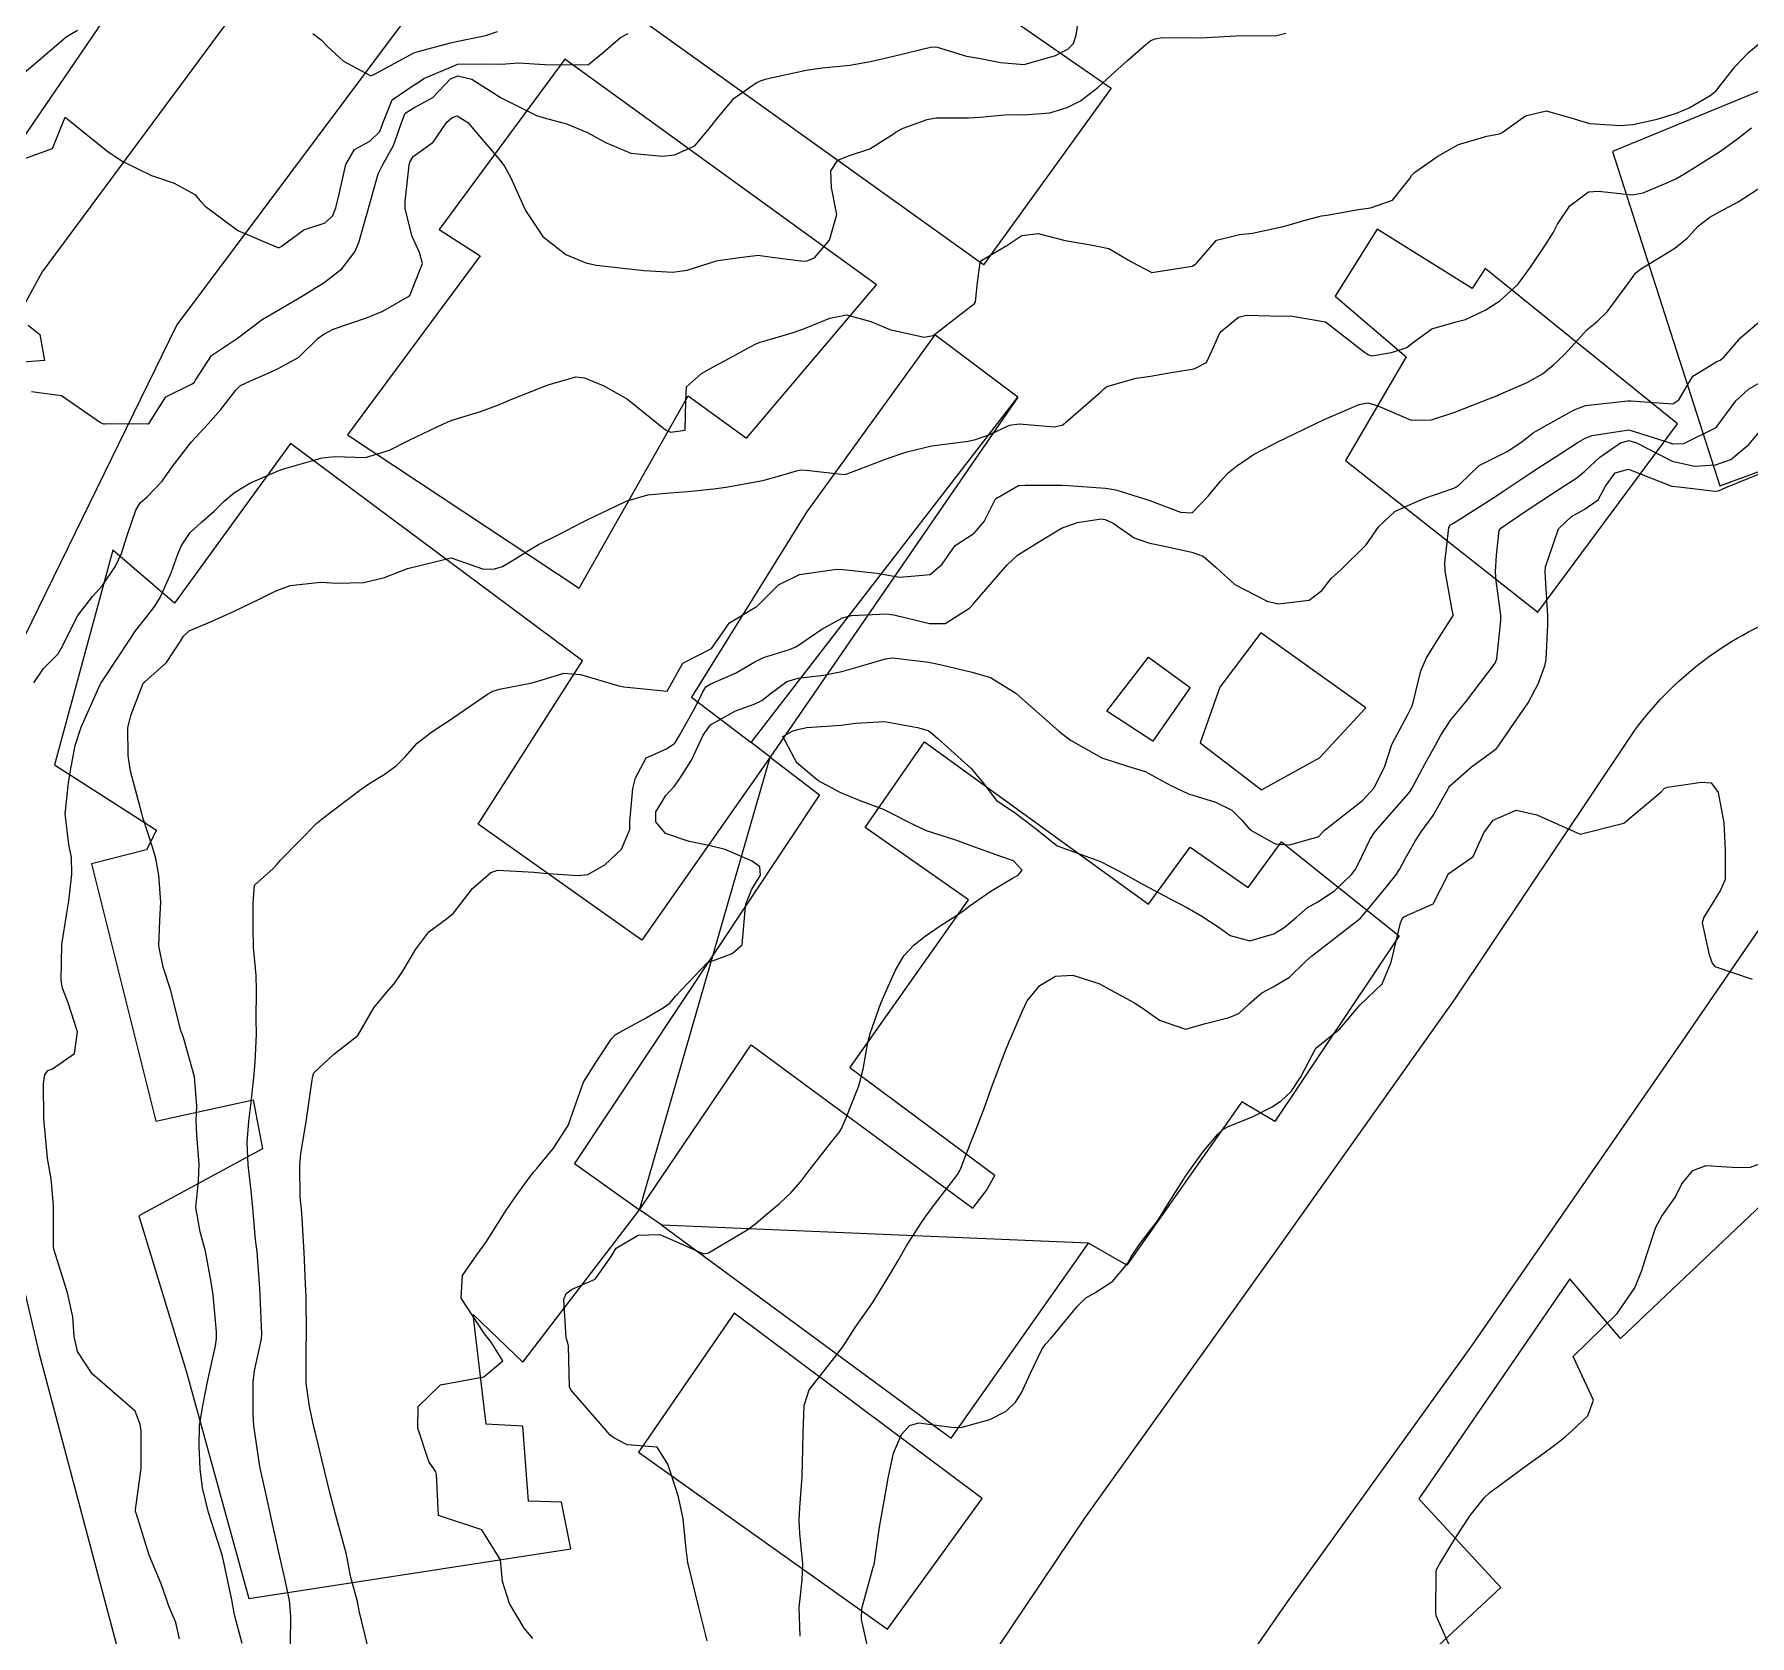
# Model space of a CAD drawing. Header units: metres. Extents: x 318500 to 325275, y 7408834 to 7428799.
# Drawn here: x 321028.7 to 321107.5, y 7414794.2 to 7414867.7 of the extents above; entities that cross this region are included whole.
import ezdxf

# ---------------------------------------------------------------- set-up
doc = ezdxf.new("R2010")
doc.units = ezdxf.units.M
doc.header["$MEASUREMENT"] = 0
for name, color, linetype in [('Curvas de Nivel 1m', 11, 'Continuous'), ('Curvas de Nivel 5m', 15, 'Continuous'), ('Edificações', 30, 'Continuous'), ('Vias Primárias', 230, 'Continuous')]:
    doc.layers.add(name, color=color, linetype=linetype)

msp = doc.modelspace()

# ---------------------------------------------------------------- linework, layer by layer
at = {"layer": 'Curvas de Nivel 1m', "flags": 128}
for points, elevation in [([(321028.552, 7414851.31), (321029.928, 7414851.133), (321031.713, 7414849.883), (321031.852, 7414849.823), (321031.909, 7414849.826), (321031.958, 7414849.832), (321033.91, 7414849.825), (321033.949, 7414849.859), (321034.716, 7414851.061), (321035.938, 7414851.669), (321036.034, 7414851.733), (321036.089, 7414851.828), (321036.816, 7414852.959), (321037.969, 7414853.733), (321038.012, 7414853.757), (321038.071, 7414853.799), (321039.149, 7414854.617), (321039.983, 7414855.107), (321041.111, 7414855.763), (321041.644, 7414856.106), (321041.999, 7414856.32), (321042.799, 7414856.948), (321043.395, 7414857.729), (321043.593, 7414858.16), (321044.036, 7414859.72), (321044.051, 7414859.78), (321044.478, 7414861.303), (321044.666, 7414861.714), (321045.177, 7414862.616), (321045.554, 7414863.705), (321045.719, 7414864.09), (321046.11, 7414864.347), (321046.991, 7414864.813), (321047.794, 7414865.675), (321048.131, 7414865.817), (321048.774, 7414865.664), (321050.117, 7414864.794), (321051.747, 7414863.984), (321052.104, 7414863.876), (321053.128, 7414863.605), (321054.094, 7414863.215), (321054.919, 7414862.751), (321056.08, 7414862.259), (321057.514, 7414862.113), (321058.08, 7414862.184), (321059.014, 7414862.599), (321059.778, 7414863.515), (321059.916, 7414863.7), (321060.106, 7414863.935), (321060.831, 7414864.791), (321061.841, 7414865.493), (321062.039, 7414865.583), (321062.131, 7414865.616), (321062.314, 7414865.67), (321064.136, 7414866.069), (321064.862, 7414866.174), (321066.139, 7414866.307), (321067.09, 7414866.471), (321068.143, 7414866.715), (321069.908, 7414867.144), (321070.147, 7414867.128), (321071.498, 7414866.714), (321072.143, 7414866.608), (321073.064, 7414866.418), (321074.14, 7414866.329), (321075.581, 7414866.745), (321076.147, 7414867.032), (321076.419, 7414867.296), (321076.534, 7414867.672), (321076.783, 7414869.291)], 739), ([(321028.07, 7414861.959), (321029.52, 7414862.477), (321030.1, 7414863.91), (321032.077, 7414862.325), (321032.749, 7414861.873), (321034.064, 7414861.237), (321035.097, 7414860.881), (321036.055, 7414860.357), (321036.302, 7414860.076), (321036.527, 7414859.823), (321038.034, 7414858.709), (321039.899, 7414857.904), (321040.023, 7414857.964), (321041.058, 7414858.742), (321042.04, 7414859.062), (321042.392, 7414859.397), (321042.527, 7414859.743), (321042.686, 7414860.37), (321042.989, 7414861.736), (321043.382, 7414862.429), (321044.086, 7414862.806), (321044.557, 7414863.252), (321044.718, 7414863.714), (321045.115, 7414864.71), (321046.125, 7414865.4), (321046.319, 7414865.505), (321046.566, 7414865.693), (321048.137, 7414866.354), (321049.425, 7414866.369), (321050.137, 7414866.35), (321050.913, 7414866.413), (321052.137, 7414866.333), (321052.841, 7414866.314), (321054.137, 7414866.328), (321054.822, 7414866.904), (321055.605, 7414867.575), (321055.963, 7414867.761)], 738), ([(321028.199, 7414865.939), (321030.147, 7414867.602), (321030.668, 7414867.902)], 737), ([(321035.345, 7414794.001), (321035.179, 7414794.763), (321034.858, 7414795.506), (321034.757, 7414795.836), (321034.512, 7414796.529), (321033.951, 7414797.849), (321033.373, 7414799.734), (321033.33, 7414799.859), (321033.325, 7414799.933), (321033.591, 7414801.855), (321033.582, 7414803.569), (321033.543, 7414803.856), (321033.309, 7414804.466), (321031.686, 7414805.876), (321031.333, 7414806.186), (321030.656, 7414807.204), (321030.506, 7414807.893), (321030.455, 7414808.802), (321030.211, 7414809.898), (321029.648, 7414811.665), (321029.571, 7414811.908), (321029.557, 7414812.054), (321029.568, 7414813.908), (321029.448, 7414815.141), (321029.312, 7414815.912), (321029.282, 7414816.094), (321029.122, 7414817.916), (321029.109, 7414819.519), (321029.157, 7414819.915), (321029.303, 7414820.123), (321029.514, 7414820.193), (321030.526, 7414820.894), (321030.657, 7414821.893), (321030.236, 7414823.224), (321029.982, 7414823.904), (321029.919, 7414824.251), (321029.937, 7414825.905), (321030.167, 7414827.346), (321030.271, 7414827.9), (321030.408, 7414829.129), (321030.383, 7414829.899), (321030.261, 7414830.505), (321030.097, 7414831.904), (321030.254, 7414833.339), (321030.346, 7414833.9), (321030.562, 7414835.052), (321030.828, 7414835.894), (321031.711, 7414837.842), (321031.726, 7414837.88), (321031.751, 7414837.923), (321032.533, 7414839.108), (321033.034, 7414839.867), (321033.334, 7414840.317), (321033.796, 7414840.909), (321034.217, 7414841.441), (321034.459, 7414841.85), (321034.961, 7414842.982), (321035.278, 7414843.838), (321035.442, 7414844.23), (321035.845, 7414844.826), (321036.361, 7414845.314), (321036.934, 7414845.814), (321037.407, 7414846.266), (321037.873, 7414846.675), (321038.578, 7414847.094), (321039.888, 7414847.669), (321039.965, 7414847.702), (321040.188, 7414847.776), (321041.895, 7414848.255), (321042.477, 7414848.323), (321043.896, 7414848.272), (321044.997, 7414848.611), (321045.904, 7414849.069), (321047.181, 7414849.681), (321047.677, 7414849.91), (321047.915, 7414850.006), (321049.177, 7414850.395), (321049.925, 7414850.667), (321050.612, 7414850.951), (321051.938, 7414851.484), (321052.035, 7414851.522), (321052.286, 7414851.615), (321053.557, 7414851.985), (321053.945, 7414851.937), (321054.845, 7414851.576), (321055.931, 7414850.951), (321057.673, 7414849.542), (321057.909, 7414849.445), (321058.576, 7414849.53), (321058.6, 7414850.86), (321058.642, 7414851.529), (321059.327, 7414852.142), (321059.955, 7414852.487), (321060.614, 7414852.847), (321061.79, 7414853.483), (321061.971, 7414853.553), (321063.444, 7414853.996), (321063.977, 7414854.167), (321065.225, 7414854.684), (321065.984, 7414854.825), (321067.097, 7414854.529), (321067.978, 7414854.165), (321069.549, 7414853.809), (321069.975, 7414853.884), (321071.863, 7414855.352), (321071.909, 7414855.433), (321072.004, 7414856.312), (321072.126, 7414857.242), (321072.206, 7414857.348), (321073.346, 7414858.021), (321074.037, 7414858.481), (321074.794, 7414858.563), (321076.034, 7414858.24), (321077.285, 7414858.027), (321078.029, 7414857.874), (321079.078, 7414857.259), (321080.015, 7414856.78), (321081.868, 7414857.072), (321082.019, 7414857.158), (321082.078, 7414857.219), (321082.984, 7414858.258), (321084.04, 7414858.526), (321084.636, 7414858.589), (321086.046, 7414858.884), (321086.271, 7414858.943), (321086.949, 7414859.157), (321087.812, 7414859.385), (321088.054, 7414859.417), (321089.512, 7414859.665), (321090.06, 7414859.754), (321091.06, 7414860.105), (321091.87, 7414861.092), (321091.943, 7414861.23), (321092.083, 7414861.368), (321093.145, 7414862.128), (321094.096, 7414862.661), (321095.394, 7414863.041), (321095.983, 7414863.151), (321096.103, 7414863.208), (321097.168, 7414863.966), (321098.118, 7414864.201), (321099.212, 7414863.896), (321100.11, 7414863.619), (321101.54, 7414863.527), (321102.109, 7414863.576), (321103.23, 7414863.822), (321104.117, 7414864.092), (321104.699, 7414864.344), (321105.654, 7414864.907), (321105.922, 7414865.114), (321106.137, 7414865.383), (321106.802, 7414866.239), (321107.416, 7414866.881), (321108.166, 7414867.505)], 741), ([(321041.466, 7414867.76), (321041.856, 7414867.463), (321042.144, 7414867.166), (321042.875, 7414866.48), (321044.131, 7414865.814), (321044.305, 7414865.892), (321046.142, 7414866.881), (321047.796, 7414867.325), (321048.147, 7414867.41), (321048.362, 7414867.454), (321049.422, 7414867.657), (321049.95, 7414867.855)], 737), ([(321038.229, 7414793.789), (321037.872, 7414795.104), (321037.759, 7414795.794), (321037.357, 7414797.66), (321037.32, 7414797.799), (321037.225, 7414798.102), (321036.678, 7414799.809), (321036.399, 7414800.95), (321036.293, 7414801.815), (321036.245, 7414802.857), (321036.273, 7414803.815), (321036.414, 7414804.713), (321036.638, 7414805.81), (321037.004, 7414807.463), (321037.052, 7414807.804), (321037.05, 7414808.109), (321036.892, 7414809.807), (321036.809, 7414810.388), (321036.547, 7414811.813), (321036.303, 7414812.701), (321036.103, 7414813.82), (321036.221, 7414815.046), (321036.251, 7414815.818), (321036.139, 7414817.161), (321036.122, 7414817.821), (321036.15, 7414818.474), (321036.035, 7414819.822), (321035.537, 7414821.628), (321035.461, 7414821.831), (321035.415, 7414821.959), (321034.928, 7414823.84), (321034.598, 7414824.863), (321034.392, 7414825.848), (321034.442, 7414827.013), (321034.486, 7414827.847), (321034.396, 7414829.091), (321034.261, 7414829.851), (321034.13, 7414830.329), (321033.669, 7414831.745), (321033.632, 7414831.86), (321033.612, 7414831.92), (321033.1, 7414833.866), (321032.995, 7414834.583), (321032.977, 7414835.868), (321033.133, 7414836.469), (321033.662, 7414837.861), (321033.691, 7414837.92), (321033.752, 7414837.978), (321034.759, 7414838.852), (321035.395, 7414839.836), (321035.54, 7414840.077), (321035.787, 7414840.311), (321036.852, 7414840.756), (321037.801, 7414841.191), (321038.217, 7414841.383), (321039.045, 7414841.788), (321039.553, 7414842.043), (321039.814, 7414842.161), (321040.435, 7414842.39), (321041.818, 7414842.543), (321042.589, 7414842.51), (321043.818, 7414842.536), (321044.761, 7414842.77), (321045.825, 7414843.185), (321047.83, 7414843.67), (321049.319, 7414843.142), (321049.825, 7414843.156), (321050.19, 7414843.272), (321050.8, 7414843.63), (321051.421, 7414844.04), (321051.84, 7414844.275), (321052.736, 7414844.718), (321053.856, 7414845.304), (321054.047, 7414845.397), (321054.424, 7414845.582), (321055.391, 7414846.044), (321055.871, 7414846.269), (321056.86, 7414846.565), (321057.877, 7414846.659), (321058.694, 7414846.712), (321059.88, 7414846.837), (321060.465, 7414846.917), (321061.885, 7414847.171), (321062.138, 7414847.226), (321063.014, 7414847.469), (321063.685, 7414847.669), (321063.892, 7414847.704), (321064.134, 7414847.698), (321065.891, 7414847.493), (321065.973, 7414847.511), (321067.898, 7414848.244), (321068.755, 7414848.538), (321069.904, 7414848.811), (321071.576, 7414849.025), (321071.907, 7414849.099), (321072.568, 7414849.34), (321073.481, 7414849.763), (321073.918, 7414849.831), (321075.535, 7414849.685), (321075.917, 7414849.785), (321077.65, 7414851.274), (321077.796, 7414851.418), (321077.944, 7414851.534), (321079.287, 7414851.919), (321079.951, 7414852.01), (321080.989, 7414852.2), (321081.957, 7414852.344), (321082.527, 7414852.646), (321082.779, 7414853.208), (321083.151, 7414854.034), (321083.993, 7414854.728), (321084.365, 7414854.815), (321085.994, 7414854.777), (321086.371, 7414854.788), (321087.99, 7414854.504), (321089.785, 7414853.113), (321089.968, 7414852.989), (321090.123, 7414852.953), (321091.028, 7414853.099), (321091.731, 7414853.335), (321091.977, 7414853.524), (321092.878, 7414854.185), (321093.992, 7414854.509), (321094.427, 7414854.62), (321095.318, 7414855.04), (321096.004, 7414855.476), (321096.816, 7414856.218), (321097.4, 7414857.016), (321097.645, 7414857.394), (321098.034, 7414857.948), (321098.443, 7414858.605), (321098.65, 7414859.001), (321099.21, 7414859.845), (321100.072, 7414860.475), (321100.527, 7414860.52), (321102.071, 7414860.341), (321102.58, 7414860.438), (321103.738, 7414860.933), (321103.979, 7414861.033), (321104.082, 7414861.083), (321104.448, 7414861.289), (321106.094, 7414862.325), (321106.874, 7414862.888), (321107.558, 7414863.429)], 742), ([(321040.454, 7414793.761), (321040.465, 7414795.043), (321040.408, 7414795.762), (321040.19, 7414796.78), (321039.965, 7414797.769), (321039.591, 7414799.429), (321039.51, 7414799.776), (321039.464, 7414799.989), (321039.261, 7414800.904), (321039.077, 7414801.782), (321039.031, 7414802.025), (321038.767, 7414803.785), (321038.73, 7414804.365), (321038.729, 7414805.786), (321038.797, 7414806.323), (321039.117, 7414807.782), (321039.137, 7414807.998), (321039.061, 7414809.783), (321039.046, 7414810.123), (321038.912, 7414811.785), (321038.845, 7414812.356), (321038.718, 7414813.787), (321038.648, 7414814.582), (321038.501, 7414815.79), (321038.463, 7414816.803), (321038.54, 7414817.79), (321038.642, 7414818.645), (321038.758, 7414819.788), (321038.818, 7414820.49), (321038.88, 7414821.787), (321038.873, 7414822.464), (321038.882, 7414823.787), (321038.865, 7414824.499), (321038.748, 7414825.788), (321038.738, 7414826.654), (321038.731, 7414827.789), (321038.791, 7414828.63), (321039.644, 7414829.402), (321039.836, 7414829.588), (321039.991, 7414829.775), (321041.667, 7414831.487), (321041.971, 7414831.745), (321042.941, 7414832.471), (321043.69, 7414833.046), (321044.094, 7414833.316), (321044.746, 7414833.71), (321045.304, 7414834.106), (321045.712, 7414834.528), (321046.266, 7414835.148), (321046.947, 7414835.682), (321047.735, 7414836.198), (321049.503, 7414837.399), (321049.749, 7414837.536), (321050.041, 7414837.637), (321051.471, 7414837.906), (321051.756, 7414837.99), (321052.996, 7414838.367), (321053.761, 7414838.304), (321055.528, 7414837.789), (321055.753, 7414837.74), (321057.75, 7414837.54), (321058.468, 7414838.831), (321059.78, 7414839.51), (321060.611, 7414840.684), (321061.809, 7414841.399), (321061.861, 7414841.428), (321061.919, 7414841.479), (321062.867, 7414842.422), (321063.824, 7414842.907), (321065.536, 7414843.143), (321065.827, 7414843.136), (321067.376, 7414842.957), (321067.825, 7414842.884), (321068.437, 7414842.78), (321069.825, 7414842.898), (321070.374, 7414843.372), (321070.976, 7414844.23), (321071.852, 7414844.804), (321072.306, 7414845.343), (321072.827, 7414846.384), (321073.885, 7414846.984), (321074.19, 7414847.012), (321075.886, 7414847.005), (321076.184, 7414846.997), (321077.884, 7414846.871), (321078.358, 7414846.788), (321079.876, 7414846.319), (321081.324, 7414845.769), (321081.868, 7414845.739), (321082.593, 7414846.496), (321083.175, 7414847.201), (321083.517, 7414847.575), (321083.9, 7414847.886), (321084.677, 7414848.41), (321085.918, 7414849.052), (321085.998, 7414849.09), (321086.147, 7414849.167), (321087.929, 7414850.019), (321089.529, 7414850.709), (321089.937, 7414850.787), (321090.389, 7414850.652), (321091.929, 7414849.992), (321092.855, 7414850.002), (321093.933, 7414850.36), (321095.648, 7414851.034), (321095.856, 7414851.116), (321095.942, 7414851.151), (321097.25, 7414851.718), (321097.957, 7414852.126), (321098.442, 7414852.523), (321098.947, 7414852.995), (321099.437, 7414853.53), (321099.987, 7414854.136), (321100.451, 7414854.515), (321100.925, 7414854.966), (321102.015, 7414856.444), (321102.227, 7414856.739), (321102.472, 7414856.945), (321103.433, 7414857.532), (321104.035, 7414857.898), (321104.606, 7414858.357), (321105.12, 7414858.914), (321105.638, 7414859.324), (321106.06, 7414859.547), (321106.939, 7414860.015), (321108.078, 7414860.759)], 743), ([(321028.403, 7414854.362), (321028.941, 7414853.925), (321029.148, 7414852.726), (321027.951, 7414852.643)], 739), ([(321043.984, 7414793.712), (321043.602, 7414795.299), (321043.519, 7414795.717), (321043.208, 7414796.893), (321043.049, 7414797.723), (321043, 7414797.947), (321042.519, 7414799.731), (321042.256, 7414800.731), (321042.006, 7414801.739), (321041.591, 7414803.451), (321041.517, 7414803.747), (321041.314, 7414804.676), (321041.17, 7414805.752), (321041.16, 7414807.565), (321041.175, 7414807.753), (321041.184, 7414807.921), (321041.166, 7414809.753), (321041.159, 7414809.978), (321041.071, 7414811.755), (321040.991, 7414813.322), (321040.949, 7414813.757), (321040.896, 7414814.3), (321040.878, 7414815.759), (321040.929, 7414816.297), (321041.166, 7414817.755), (321041.443, 7414819.685), (321041.455, 7414819.751), (321041.46, 7414819.802), (321041.514, 7414820.003), (321042.416, 7414820.847), (321043.54, 7414821.72), (321044.28, 7414822.992), (321044.862, 7414823.707), (321045.189, 7414824.088), (321045.579, 7414824.64), (321046.199, 7414825.691), (321046.8, 7414826.484), (321047.611, 7414827.082), (321047.939, 7414827.341), (321048.176, 7414827.662), (321048.809, 7414828.476), (321049.644, 7414829.214), (321049.969, 7414829.313), (321051.644, 7414829.226), (321052.071, 7414829.186), (321053.642, 7414829.077), (321054.102, 7414829.124), (321054.881, 7414829.572), (321055.657, 7414830.279), (321056.034, 7414831.189), (321056.029, 7414831.556), (321056.176, 7414833.072), (321056.294, 7414833.554), (321056.781, 7414834.482), (321057.72, 7414834.896), (321058.101, 7414835.157), (321058.33, 7414835.531), (321059.048, 7414836.826), (321059.389, 7414837.515), (321059.527, 7414837.74), (321059.755, 7414837.874), (321060.894, 7414838.362), (321061.771, 7414838.884), (321062.167, 7414839.084), (321063.372, 7414839.464), (321063.663, 7414839.58), (321063.783, 7414839.662), (321064.846, 7414840.392), (321065.802, 7414840.912), (321066.211, 7414841.017), (321067.805, 7414841.091), (321068.159, 7414841.042), (321069.799, 7414840.644), (321070.516, 7414840.652), (321071.63, 7414841.353), (321071.812, 7414841.54), (321073.348, 7414843.327), (321073.845, 7414843.784), (321074.781, 7414844.38), (321075.857, 7414845.027), (321076.591, 7414845.289), (321077.68, 7414845.456), (321077.862, 7414845.436), (321078.235, 7414845.264), (321079.195, 7414844.591), (321079.851, 7414844.36), (321080.949, 7414844.129), (321081.847, 7414843.921), (321082.373, 7414843.74), (321082.986, 7414843.203), (321083.829, 7414842.436), (321085.311, 7414841.674), (321085.816, 7414841.559), (321087.237, 7414841.728), (321087.825, 7414842.16), (321088.254, 7414842.713), (321088.702, 7414843.127), (321089.851, 7414844.258), (321090.434, 7414845.101), (321091.167, 7414845.794), (321091.875, 7414846.113), (321092.546, 7414846.414), (321093.887, 7414846.876), (321094.013, 7414846.933), (321094.157, 7414847.056), (321095.043, 7414847.903), (321095.91, 7414848.338), (321096.371, 7414848.568), (321097.015, 7414849.019), (321097.528, 7414849.409), (321097.926, 7414849.642), (321099.418, 7414850.471), (321099.937, 7414850.67), (321101.876, 7414850.887), (321101.939, 7414850.884), (321102.012, 7414850.876), (321103.938, 7414850.741), (321104.224, 7414850.926), (321104.859, 7414852.014), (321105.967, 7414852.681), (321106.119, 7414852.746), (321106.307, 7414852.895), (321107.074, 7414853.794), (321107.996, 7414854.582)], 744), ([(321059.591, 7414793.92), (321059.19, 7414795.51), (321058.702, 7414797.518), (321058.627, 7414798.121), (321058.478, 7414799.522), (321058.267, 7414800.532), (321057.951, 7414801.53), (321057.779, 7414802.034), (321057.289, 7414802.812), (321055.918, 7414802.926), (321055.295, 7414803.237), (321055.113, 7414803.379), (321054.955, 7414803.565), (321053.328, 7414805.441), (321053.26, 7414805.591), (321053.217, 7414807.46), (321053.194, 7414807.592), (321053.11, 7414807.838), (321053.008, 7414809.596), (321053.112, 7414809.866), (321053.387, 7414810.069), (321054.443, 7414810.525), (321055.17, 7414811.564), (321055.414, 7414811.957), (321056.42, 7414812.55), (321057.42, 7414812.581), (321058.143, 7414812.255), (321059.412, 7414811.7), (321059.645, 7414811.739), (321061.423, 7414812.798), (321061.816, 7414813.086), (321062.272, 7414813.472), (321062.902, 7414814.001), (321063.446, 7414814.514), (321063.886, 7414815.021), (321064.216, 7414815.449), (321064.764, 7414816.147), (321065.485, 7414817.069), (321065.644, 7414817.272), (321065.736, 7414817.426), (321065.936, 7414817.865), (321066.555, 7414819.414), (321066.75, 7414820.184), (321066.968, 7414821.409), (321067.092, 7414821.862), (321067.567, 7414823.213), (321067.618, 7414823.35), (321067.639, 7414823.399), (321068.243, 7414824.733), (321068.626, 7414825.39), (321069.097, 7414825.886), (321069.604, 7414826.288), (321070.245, 7414826.736), (321071.216, 7414827.356), (321071.45, 7414827.525), (321071.625, 7414827.659), (321072.614, 7414828.356), (321073.645, 7414828.964), (321073.875, 7414829.09), (321074.061, 7414829.316), (321073.656, 7414829.747), (321073.031, 7414829.958), (321071.666, 7414830.448), (321071.002, 7414830.692), (321069.668, 7414831.133), (321069.104, 7414831.386), (321067.681, 7414832.105), (321066.59, 7414832.513), (321065.692, 7414832.886), (321064.664, 7414833.446), (321063.712, 7414834.245), (321063.055, 7414835.467), (321063.495, 7414835.7), (321063.733, 7414835.784), (321064.161, 7414835.88), (321065.735, 7414835.979), (321066.395, 7414836.078), (321067.737, 7414836.148), (321069.243, 7414835.877), (321069.733, 7414835.729), (321069.944, 7414835.588), (321070.18, 7414835.373), (321071.71, 7414833.99), (321072.244, 7414833.342), (321072.877, 7414832.517), (321073.687, 7414831.982), (321074.571, 7414831.311), (321075.667, 7414830.43), (321076.976, 7414829.964), (321077.657, 7414829.723), (321078.545, 7414829.257), (321079.641, 7414828.645), (321080.857, 7414828.002), (321081.626, 7414827.606), (321082.315, 7414827.21), (321083.102, 7414826.685), (321083.611, 7414826.315), (321084.513, 7414826.08), (321085.612, 7414826.393), (321086.09, 7414826.68), (321086.637, 7414827.15), (321087.162, 7414827.609), (321087.631, 7414827.862), (321088.404, 7414828.363), (321089.187, 7414829.117), (321089.382, 7414829.386), (321089.662, 7414829.941), (321090.039, 7414830.74), (321090.271, 7414831.101), (321091.696, 7414832.725), (321091.857, 7414832.92), (321091.954, 7414833.077), (321092.572, 7414834.217), (321093.036, 7414835.067), (321093.281, 7414835.521), (321093.748, 7414836.228), (321094.131, 7414836.678), (321094.432, 7414837.05), (321095.778, 7414838.829), (321095.86, 7414839.029), (321096.041, 7414840.792), (321096.038, 7414841.027), (321095.834, 7414842.604), (321095.804, 7414843.031), (321095.848, 7414843.792), (321095.966, 7414844.922), (321096.044, 7414845.028), (321097.119, 7414845.77), (321097.879, 7414846.267), (321098.328, 7414846.558), (321098.987, 7414846.994), (321099.532, 7414847.349), (321099.9, 7414847.657), (321100.591, 7414848.289), (321101.54, 7414848.956), (321101.921, 7414849.053), (321102.268, 7414848.947), (321103.908, 7414848.107), (321104.935, 7414847.884), (321105.906, 7414847.935), (321106.614, 7414848.185), (321107.432, 7414848.877), (321107.926, 7414849.455)], 746), ([(321063.86, 7414794.133), (321063.816, 7414795.451), (321063.949, 7414796.709), (321063.985, 7414797.449), (321063.84, 7414798.852), (321063.805, 7414799.452), (321063.848, 7414800.043), (321063.949, 7414801.45), (321063.985, 7414802.755), (321063.999, 7414803.45), (321064.038, 7414804.731), (321064.27, 7414805.446), (321065.344, 7414806.807), (321065.814, 7414807.423), (321066.423, 7414808.355), (321067.152, 7414809.403), (321067.244, 7414809.54), (321067.385, 7414809.765), (321068.01, 7414810.785), (321068.353, 7414811.391), (321068.744, 7414812.06), (321069.436, 7414813.14), (321069.533, 7414813.284), (321069.6, 7414813.378), (321070.033, 7414813.958), (321071.094, 7414815.355), (321071.228, 7414815.589), (321071.473, 7414816.228), (321071.793, 7414817.037), (321071.917, 7414817.344), (321072.356, 7414818.489), (321072.654, 7414819.333), (321073.328, 7414821.113), (321073.412, 7414821.322), (321073.447, 7414821.416), (321073.545, 7414821.653), (321074.048, 7414822.83), (321074.279, 7414823.313), (321074.861, 7414824.027), (321075.587, 7414824.456), (321076.383, 7414824.493), (321077.583, 7414824.111), (321079.184, 7414823.246), (321079.566, 7414822.993), (321080.363, 7414822.427), (321081.552, 7414822.019), (321082.484, 7414822.278), (321083.561, 7414822.557), (321084.005, 7414822.741), (321084.478, 7414823.176), (321085.063, 7414823.682), (321085.582, 7414823.961), (321086.335, 7414824.406), (321087.091, 7414825.145), (321087.359, 7414825.386), (321087.604, 7414825.57), (321089.595, 7414827.11), (321090.519, 7414828.214), (321091.218, 7414829.086), (321091.384, 7414829.354), (321091.662, 7414829.875), (321092.101, 7414830.648), (321092.387, 7414831.073), (321092.927, 7414831.828), (321093.619, 7414833.061), (321093.647, 7414833.114), (321093.702, 7414833.188), (321094.697, 7414834.064), (321095.727, 7414834.82), (321095.844, 7414834.912), (321095.936, 7414835.027), (321096.665, 7414836.097), (321097.303, 7414837.007), (321097.769, 7414837.917), (321098.065, 7414838.709), (321098.124, 7414838.997), (321098.198, 7414840.602), (321098.194, 7414840.996), (321098.088, 7414842.754), (321098.077, 7414843.006), (321098.098, 7414843.262), (321098.694, 7414844.997), (321099.284, 7414845.574), (321099.874, 7414845.887), (321100.517, 7414846.333), (321100.856, 7414846.966), (321101.291, 7414847.567), (321101.902, 7414847.74), (321103.844, 7414846.977), (321103.89, 7414846.962), (321104.223, 7414846.925), (321105.887, 7414846.726), (321106.04, 7414846.745), (321106.372, 7414846.893), (321107.439, 7414847.334), (321107.9, 7414847.509)], 747), ([(321067.016, 7414793.402), (321066.674, 7414794.889), (321066.695, 7414795.408), (321067.219, 7414797.292), (321067.244, 7414797.375), (321067.254, 7414797.4), (321067.501, 7414799.142), (321067.544, 7414799.397), (321067.81, 7414800.856), (321067.906, 7414801.394), (321068.151, 7414802.531), (321068.512, 7414803.388), (321068.885, 7414803.805), (321069.308, 7414803.928), (321070.938, 7414803.723), (321071.306, 7414803.726), (321072.563, 7414804.08), (321073.317, 7414804.463), (321073.756, 7414804.883), (321074.031, 7414805.313), (321074.437, 7414806.215), (321074.962, 7414807.304), (321075.127, 7414807.537), (321075.365, 7414807.798), (321076.583, 7414809.282), (321076.987, 7414809.675), (321077.389, 7414809.903), (321078.214, 7414810.442), (321078.889, 7414811.248), (321079.077, 7414811.583), (321079.423, 7414812.107), (321079.919, 7414812.748), (321080.284, 7414813.232), (321080.737, 7414813.938), (321081.459, 7414815.113), (321081.528, 7414815.219), (321082.337, 7414816.347), (321083.049, 7414817.197), (321083.275, 7414817.411), (321083.495, 7414817.533), (321084.671, 7414818.004), (321085.509, 7414818.438), (321085.953, 7414818.716), (321086.415, 7414819.151), (321086.851, 7414819.822), (321087.54, 7414821.14), (321088.64, 7414822.038), (321089.57, 7414823.11), (321090.587, 7414824.092), (321091.007, 7414825.089), (321091.434, 7414826.899), (321091.516, 7414827.082), (321091.558, 7414827.144), (321091.622, 7414827.185), (321092.929, 7414827.769), (321093.589, 7414829.061), (321093.604, 7414829.107), (321093.652, 7414829.164), (321094.767, 7414829.94), (321095.266, 7414831.036), (321095.686, 7414831.617), (321096.753, 7414832.077), (321097.689, 7414831.863), (321099.68, 7414830.98), (321101.685, 7414831.478), (321103.407, 7414832.924), (321103.55, 7414833.075), (321103.703, 7414833.128), (321105.254, 7414833.358), (321105.706, 7414833.332), (321106.021, 7414832.895), (321106.286, 7414831.491), (321106.313, 7414830.89), (321106.353, 7414830.207), (321106.341, 7414828.89), (321106.134, 7414828.401), (321105.63, 7414827.573), (321105.36, 7414827.167), (321105.297, 7414826.903), (321105.605, 7414825.432), (321105.755, 7414825.051), (321105.878, 7414824.896), (321107.592, 7414824.306)], 748), ([(321093.975, 7414793.048), (321093.196, 7414794.782), (321093.078, 7414795.061), (321093.053, 7414795.21), (321093.071, 7414797.061), (321093.094, 7414797.189), (321093.226, 7414797.434), (321093.842, 7414798.45), (321094.213, 7414799.046), (321094.632, 7414799.667), (321095.272, 7414800.491), (321095.554, 7414800.747), (321095.936, 7414801.02), (321097.29, 7414802.011), (321097.857, 7414802.432), (321098.619, 7414802.987), (321099, 7414803.287), (321099.309, 7414803.562), (321100.035, 7414804.253), (321100.304, 7414804.965), (321099.36, 7414806.98), (321101.38, 7414808.95), (321102.2, 7414810.136), (321102.518, 7414810.933), (321102.727, 7414811.624), (321103.162, 7414812.924), (321103.445, 7414813.426), (321104.059, 7414814.309), (321104.364, 7414814.911), (321104.858, 7414815.517), (321105.473, 7414815.754), (321106.672, 7414815.682), (321107.472, 7414815.663), (321108.346, 7414815.988)], 749)]:
    msp.add_lwpolyline(points, dxfattribs=dict(at, elevation=elevation))
at = {"layer": 'Curvas de Nivel 5m', "flags": 128}
for points, elevation in [([(321028.664, 7414837.926), (321029.095, 7414838.585), (321029.77, 7414839.264), (321030.011, 7414839.672), (321030.113, 7414839.905), (321030.676, 7414841.017), (321031.352, 7414841.887), (321031.815, 7414842.401), (321032.413, 7414843.285), (321032.68, 7414843.871), (321032.965, 7414844.747), (321033.338, 7414845.865), (321033.539, 7414846.189), (321033.869, 7414846.474), (321034.547, 7414847.183), (321035.014, 7414847.843), (321035.902, 7414848.993), (321036.664, 7414849.819), (321037.243, 7414850.487), (321037.934, 7414851.375), (321038.149, 7414851.586), (321038.603, 7414851.793), (321039.528, 7414852.203), (321039.949, 7414852.392), (321040.833, 7414852.891), (321041.726, 7414853.754), (321041.972, 7414853.948), (321042.408, 7414854.177), (321043.98, 7414854.714), (321044.691, 7414855.005), (321045.906, 7414855.701), (321045.943, 7414855.748), (321045.993, 7414855.868), (321046.515, 7414857.19), (321046.366, 7414857.695), (321046.031, 7414858.429), (321045.717, 7414859.703), (321045.715, 7414860.042), (321045.897, 7414861.702), (321045.933, 7414861.84), (321046.076, 7414862.105), (321047.007, 7414862.765), (321047.629, 7414863.677), (321047.879, 7414863.898), (321048.105, 7414863.975), (321048.592, 7414863.665), (321050.074, 7414861.918), (321050.294, 7414861.638), (321050.57, 7414861.13), (321051.244, 7414859.628), (321052.032, 7414858.432), (321053.097, 7414857.604), (321054.014, 7414857.223), (321054.49, 7414857.106), (321056.011, 7414856.937), (321056.688, 7414856.875), (321058.009, 7414856.797), (321058.661, 7414856.88), (321060.017, 7414857.31), (321060.18, 7414857.345), (321061.323, 7414857.49), (321061.937, 7414857.566), (321062.021, 7414857.562), (321062.576, 7414857.474), (321064.018, 7414857.294), (321064.169, 7414857.307), (321064.511, 7414857.453), (321065.212, 7414858.263), (321065.545, 7414859.438), (321065.297, 7414860.676), (321065.264, 7414861.442), (321065.582, 7414861.933), (321066.081, 7414862.136), (321067.053, 7414862.453), (321068.096, 7414863.113), (321068.264, 7414863.241), (321068.587, 7414863.403), (321069.685, 7414863.808), (321070.108, 7414863.883), (321071.586, 7414863.879), (321072.108, 7414863.916), (321073.411, 7414864.037), (321074.11, 7414864.018), (321075.319, 7414864.105), (321076.116, 7414864.351), (321076.742, 7414864.669), (321077.53, 7414865.279), (321078.139, 7414865.846), (321078.894, 7414866.517), (321079.737, 7414867.254), (321079.973, 7414867.44), (321080.163, 7414867.517), (321080.489, 7414867.571), (321082.163, 7414867.564), (321082.523, 7414867.574), (321084.165, 7414867.664), (321085.693, 7414867.647), (321086.166, 7414867.765)], 740), ([(321051.575, 7414794.015), (321051.179, 7414794.502), (321050.513, 7414795.627), (321050.189, 7414796.646), (321050.093, 7414797.631), (321049.241, 7414799.017), (321047.25, 7414799.67), (321047.158, 7414801.561), (321047.127, 7414801.672), (321046.798, 7414802.156), (321046.3, 7414803.685), (321046.314, 7414804.686), (321047.33, 7414805.67), (321049.334, 7414806.036), (321050.199, 7414806.774), (321049.659, 7414807.637), (321049.356, 7414808.019), (321048.294, 7414809.656), (321048.348, 7414810.704), (321049.003, 7414811.646), (321049.416, 7414812.215), (321049.971, 7414813.088), (321050.314, 7414813.631), (321050.768, 7414814.299), (321051.454, 7414815.245), (321051.619, 7414815.456), (321051.758, 7414815.616), (321052.532, 7414816.546), (321053.204, 7414817.594), (321053.498, 7414818.414), (321053.9, 7414819.584), (321054.53, 7414820.57), (321055.195, 7414821.565), (321055.358, 7414821.748), (321055.544, 7414821.856), (321056.648, 7414822.454), (321057.562, 7414823), (321057.881, 7414823.22), (321058.134, 7414823.532), (321059.586, 7414825.061), (321060.74, 7414825.493), (321061.192, 7414825.89), (321061.33, 7414827.484), (321061.355, 7414827.753), (321061.634, 7414828.441), (321062.032, 7414829.088), (321062.011, 7414829.476), (321061.653, 7414829.734), (321060.421, 7414830.262), (321059.659, 7414830.458), (321058.767, 7414830.629), (321057.665, 7414831.007), (321057.231, 7414831.544), (321057.223, 7414831.999), (321057.688, 7414832.751), (321058.07, 7414833.159), (321058.324, 7414833.531), (321058.869, 7414834.367), (321059.407, 7414835.515), (321059.735, 7414836.002), (321060.889, 7414836.64), (321061.745, 7414836.951), (321062.104, 7414837.118), (321062.536, 7414837.472), (321063.24, 7414837.983), (321063.76, 7414838.134), (321064.934, 7414838.271), (321065.765, 7414838.448), (321066.524, 7414838.664), (321067.775, 7414839.033), (321068.103, 7414839.068), (321069.772, 7414838.875), (321070.41, 7414838.731), (321071.766, 7414838.415), (321072.594, 7414838.169), (321073.761, 7414837.454), (321073.918, 7414837.318), (321075.736, 7414835.706), (321076.276, 7414835.292), (321077.718, 7414834.479), (321078.847, 7414834.119), (321079.709, 7414833.846), (321080.851, 7414833.228), (321081.696, 7414832.831), (321082.94, 7414832.449), (321083.689, 7414832.078), (321084.135, 7414831.633), (321084.53, 7414831.177), (321085.67, 7414830.523), (321086.347, 7414830.477), (321087.676, 7414830.859), (321087.807, 7414831.009), (321087.925, 7414831.136), (321089.694, 7414832.524), (321090.219, 7414833.102), (321090.721, 7414834.1), (321091.029, 7414835.091), (321091.75, 7414836.44), (321091.971, 7414836.864), (321092.035, 7414837.077), (321092.367, 7414838.481), (321092.624, 7414839.072), (321093.065, 7414839.793), (321093.808, 7414840.944), (321093.846, 7414841.023), (321093.849, 7414841.059), (321093.813, 7414841.258), (321093.48, 7414843.064), (321093.47, 7414843.438), (321093.649, 7414845.062), (321093.736, 7414845.188), (321093.863, 7414845.267), (321094.961, 7414845.956), (321095.883, 7414846.552), (321096.173, 7414846.74), (321096.591, 7414847.023), (321097.367, 7414847.546), (321097.903, 7414847.887), (321098.589, 7414848.321), (321099.593, 7414848.985), (321099.922, 7414849.159), (321100.234, 7414849.287), (321101.926, 7414849.553), (321103.869, 7414848.931), (321103.92, 7414848.906), (321103.949, 7414848.9), (321104.455, 7414848.922), (321105.928, 7414849.657), (321106.841, 7414850.886), (321107.417, 7414851.409), (321107.953, 7414851.729)], 745)]:
    msp.add_lwpolyline(points, dxfattribs=dict(at, elevation=elevation))
at = {"layer": 'Edificações'}
msp.add_lwpolyline([(321027.071, 7414861.355), (321032.019, 7414868.605), (321038.532, 7414876.641), (321033.193, 7414879.991), (321014.691, 7414894.941)], dxfattribs=at)
for points in [[(321072.282, 7414857.132), (321054.549, 7414869.838), (321066.675, 7414886.327), (321072.086, 7414893.662), (321085.336, 7414883.852), (321080.39, 7414877.124), (321078.676, 7414876.268), (321073.269, 7414868.607), (321078.147, 7414865.25), (321072.282, 7414857.132)], [(321127.051, 7414854.459), (321134.158, 7414879.79), (321132.32, 7414879.909), (321132.617, 7414884.765), (321115.124, 7414886.719), (321113.993, 7414875.384), (321108.36, 7414874.318), (321110.139, 7414866.027), (321101.177, 7414862.334), (321106.099, 7414846.977), (321116.298, 7414850.708), (321116.951, 7414847.51), (321125.667, 7414849.287), (321126.912, 7414853.551), (321127.051, 7414854.459)], [(321067.368, 7414856.209), (321053.046, 7414866.57), (321047.283, 7414858.744), (321049.157, 7414857.541), (321043.066, 7414849.32), (321053.7, 7414842.28), (321058.72, 7414851.104), (321061.397, 7414849.165), (321067.368, 7414856.209)], [(321104.161, 7414849.824), (321095.328, 7414856.954), (321094.723, 7414856.048), (321090.366, 7414858.767), (321088.43, 7414855.685), (321091.697, 7414852.905), (321088.914, 7414848.132), (321097.749, 7414841.168), (321104.161, 7414849.824)], [(321073.86, 7414851.043), (321070.045, 7414853.917), (321064.156, 7414845.763), (321058.869, 7414837.273), (321061.614, 7414835.181)], [(321073.86, 7414851.043), (321062.483, 7414834.518), (321061.614, 7414835.181)], [(321062.483, 7414834.518), (321056.585, 7414826.097), (321049.074, 7414831.428), (321053.856, 7414838.932), (321040.448, 7414848.916), (321035.112, 7414841.583), (321032.294, 7414844.013), (321029.605, 7414834.164), (321034.299, 7414831.153), (321033.829, 7414830.258), (321031.311, 7414829.618), (321034.255, 7414817.79), (321038.738, 7414818.77), (321039.164, 7414816.511), (321033.487, 7414813.441), (321035.667, 7414806.256), (321038.531, 7414795.857), (321053.322, 7414798.139), (321052.891, 7414800.293), (321051.382, 7414800.336), (321051.123, 7414803.781), (321049.441, 7414803.867), (321048.837, 7414808.906), (321051.123, 7414806.71), (321056.472, 7414813.721)], [(321089.849, 7414836.774), (321085.018, 7414840.224), (321083.131, 7414837.732), (321082.235, 7414835.176), (321085.05, 7414833.003), (321087.706, 7414834.473), (321089.849, 7414836.774)], [(321079.861, 7414839.111), (321081.78, 7414837.705), (321080.053, 7414835.245), (321077.941, 7414836.619), (321079.861, 7414839.111)], [(321057.502, 7414813.006), (321056.472, 7414813.721), (321061.61, 7414821.291), (321071.792, 7414813.789), (321072.397, 7414814.595), (321072.801, 7414815.3), (321066.144, 7414820.242), (321071.589, 7414827.962), (321066.851, 7414831.285), (321069.573, 7414835.212), (321079.856, 7414827.76), (321081.771, 7414830.378), (321084.443, 7414828.516), (321085.972, 7414830.626), (321091.366, 7414826.296), (321085.664, 7414817.773), (321084.152, 7414818.679), (321078.859, 7414811.178), (321077.098, 7414812.187)], [(321062.483, 7414834.518), (321064.747, 7414832.779), (321053.492, 7414815.839), (321056.472, 7414813.721)], [(321121.261, 7414806.425), (321127.936, 7414812.627), (321116.759, 7414824.772), (321109.463, 7414818.002), (321110.704, 7414816.503), (321101.539, 7414807.802), (321099.211, 7414810.541), (321092.269, 7414800.446), (321096.047, 7414796.363), (321087.043, 7414787.991), (321086.096, 7414789.568), (321078.955, 7414782.178), (321080.3, 7414780.447), (321080.558, 7414771.919), (321082.887, 7414768.353), (321080.506, 7414765.976), (321090.029, 7414755.016)], [(321057.502, 7414813.006), (321070.802, 7414803.229), (321077.098, 7414812.187)], [(321060.832, 7414808.965), (321056.436, 7414802.587), (321067.866, 7414794.452), (321072.216, 7414800.461), (321060.832, 7414808.965)]]:
    msp.add_lwpolyline(points, close=True, dxfattribs=at)
at = {"layer": 'Vias Primárias'}
for points in [[(321069.72, 7414788.819), (321076.941, 7414799.55), (321085.691, 7414811.79), (321093.942, 7414823.401), (321101.854, 7414835.244, -0.160425), (321109.374, 7414841.125, 0), (321121.447, 7414845.471, -0.165445), (321134.877, 7414845.708), (321145.304, 7414839.627)], [(321096.453, 7414919.576, 0.090128), (321078.181, 7414910.725), (321066.685, 7414896.498), (321056.966, 7414882.99), (321045.57, 7414868.222), (321035.232, 7414854.373), (321027.878, 7414839.331)], [(321139.105, 7414827.473), (321133.743, 7414832.763, 0.151578), (321124.236, 7414837.684, 0.196801), (321111.581, 7414831.968), (321104.208, 7414821.213), (321094.694, 7414807.468), (321086.224, 7414795.712), (321078, 7414783.854, 0.126514), (321076.058, 7414778.611, 0.151739), (321078.747, 7414765.22, 0.103681), (321088.869, 7414753.348, 0.448626)]]:
    msp.add_lwpolyline(points, format="xyb", dxfattribs=at)
for points in [[(321079.852, 7414919.789), (321072.035, 7414914.015), (321068.743, 7414910.445), (321057.503, 7414895.002), (321048.103, 7414882.576), (321036.011, 7414866.211), (321029.043, 7414856.806), (321023.26, 7414846.214)], [(321025.618, 7414821.144), (321028.886, 7414807.154), (321032.827, 7414792.339)]]:
    msp.add_lwpolyline(points, dxfattribs=at)

doc.saveas('drawing.dxf')
